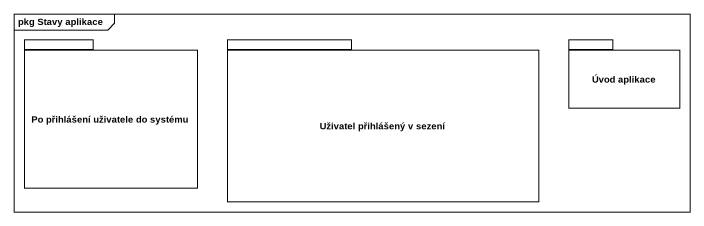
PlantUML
@startuml
mainframe pkg Stavy aplikace
package "Po přihlášení uživatele do systému" as Po_přihlášení_uživatele_do {
}
package "Uživatel přihlášený v sezení" as Uživatel_přihlášený_v_sezení {
}
package "Úvod aplikace" as Úvod_aplikace {
}
@enduml
